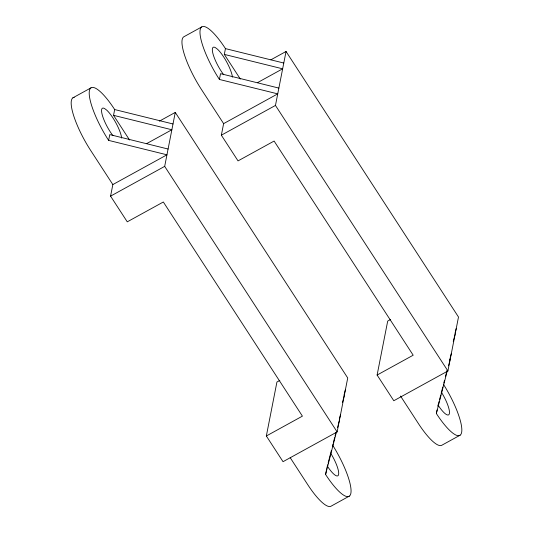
<?xml version="1.0" encoding="UTF-8"?>
<svg xmlns="http://www.w3.org/2000/svg" width="533" height="533" viewBox="0 0 533 533"><rect width="100%" height="100%" fill="white"/><g stroke="black" fill="none" stroke-linecap="round" stroke-linejoin="round"><path stroke-width="0.8" d="M159.4 121.144L175.27 112.41L347.723 377.957L337.136 431.917L283.03 461.685L266.34 435.987L302.411 416.14L163.338 201.994L127.267 221.835L110.578 196.137L112.843 184.571L166.956 154.81L108.625 140.386L109.765 134.609L168.088 149.027M129.566 140.006L113.542 115.335L114.675 109.551A42.493 10.513 61.2 0 0 89.404 90.71A42.493 10.513 61.2 0 0 108.625 140.386M337.136 431.917L164.684 166.369L175.27 112.41M270.897 59.809L286.048 51.474L458.493 317.022L447.913 370.981L393.8 400.743L377.111 375.045L413.188 355.205L274.109 141.052L238.038 160.893L221.348 135.195L223.62 123.636L277.726 93.868L219.403 79.45L220.535 73.667L278.859 88.085M240.343 79.064L224.32 54.399L225.452 48.616A42.493 10.513 61.2 0 0 200.175 29.768A42.493 10.513 61.2 0 0 219.403 79.45M447.913 370.981L275.461 105.434L286.048 51.474M266.34 435.987L276.927 382.028L279.812 380.435M332.872 445.561A42.493 10.513 61.2 0 1 350.767 493.725A42.493 10.513 61.2 0 1 325.583 474.463L326.716 468.68M377.111 375.045L387.698 321.086L390.582 319.5M443.643 384.626A42.493 10.513 61.2 0 1 461.545 432.789A42.493 10.513 61.2 0 1 436.36 413.521L437.067 409.91M344.032 395.093L345.451 389.523M342.492 402.462L344.318 395.299M326.922 467.887L327.735 464.703M328.141 463.11L331.393 450.378M332.405 446.401L333.018 444.016M333.425 442.423L334.644 437.646M335.05 436.061L335.863 432.876M339.321 419.351L340.54 414.574M325.583 474.463L336.356 432.29M337.576 427.519L339.401 420.357M455.009 333.358L456.228 328.581M453.263 341.526L455.095 334.364M437.899 406.153L439.119 401.376M439.525 399.783L440.744 395.013M441.151 393.421L442.776 387.058M443.796 383.074L444.402 380.689M445.421 376.711L447.047 370.342M449.685 360.002L451.311 353.632M436.36 413.521L447.334 370.555M448.553 365.785L450.178 359.415M72.908 97.806L90.943 87.885M201.721 26.943L183.685 36.87A42.493 10.513 61.2 0 0 201.367 89.371L223.62 123.636M146.615 143.643L171.866 129.759L113.542 115.335M257.392 82.708L282.643 68.817L224.32 54.399M110.578 196.137L164.684 166.369M221.348 135.195L275.461 105.434M349.315 496.13L331.279 506.057A42.493 10.513 61.2 0 1 307.548 484.384L290.192 457.66M460.092 435.195L442.057 445.115A42.493 10.513 61.2 0 1 418.325 423.449L400.523 396.032M225.452 48.616L283.776 63.034M114.675 109.551L173.005 123.976M112.843 184.571L90.59 150.313A42.493 10.513 61.2 0 1 74.214 97.339M330.833 453.476A19.121 4.73 61.2 0 1 338.588 474.61A19.121 4.73 61.2 0 1 327.682 466.648M112.929 135.662A19.121 4.73 61.2 0 1 102.569 116.007A19.121 4.73 61.2 0 1 104.535 108.512L106.64 110.078A19.121 4.73 61.2 0 1 121.677 138.067M441.61 392.535A19.121 4.73 61.2 0 1 449.326 413.815A19.121 4.73 61.2 0 1 438.019 405.047M223.707 74.727A19.121 4.73 61.2 0 1 213.347 55.066A19.121 4.73 61.2 0 1 215.312 47.577L217.411 49.143A19.121 4.73 61.2 0 1 232.455 77.132"/></g></svg>
